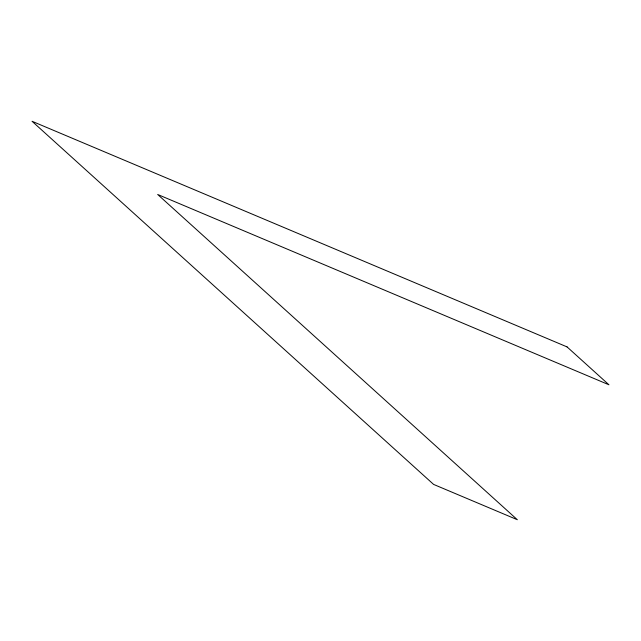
<?xml version="1.0" encoding="UTF-8"?>
<svg xmlns="http://www.w3.org/2000/svg" width="641" height="641" viewBox="0 0 641 641"><rect width="100%" height="100%" fill="white"/><g stroke="black" fill="none" stroke-linecap="round" stroke-linejoin="round"><path stroke-width="0.96" d="M567.053 346.901L32.05 121.277L433.604 484.412L517.335 519.723L157.678 194.471L608.95 384.784L567.053 346.901"/></g></svg>
